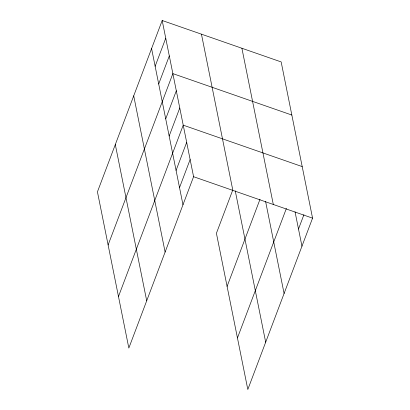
<?xml version="1.0" encoding="UTF-8"?>
<svg xmlns="http://www.w3.org/2000/svg" width="410" height="410" viewBox="0 0 410 410"><rect width="100%" height="100%" fill="white"/><g stroke="black" fill="none" stroke-linecap="round" stroke-linejoin="round"><path stroke-width="0.61" d="M162.186 20.5L97.436 191.854L128.837 348.069L193.587 176.715L162.186 20.5L281.163 61.93L312.563 218.146L247.814 389.5L216.413 233.285L232.701 190.189M155.139 66.271L165.748 38.207M158.701 83.978L169.304 55.909M108.112 244.97L172.861 73.615L291.838 115.046M165.712 118.864L176.315 90.794M169.166 136.048L179.77 107.979M118.475 296.517L183.224 125.163L302.201 166.593M176.074 170.416L186.678 142.347M179.524 187.601L190.132 159.531M227.089 286.395L259.996 199.306M237.451 337.948L286.39 208.429M298.5 229.031L303.918 214.696M193.587 176.715L312.563 218.146M295.046 211.847L301.955 246.215M241.9 48.257L273.301 204.472M265.588 201.443L284.089 293.498M235.263 190.886L265.68 342.217M201.448 34.173L232.849 190.389M151.582 48.57L182.978 204.785M133.716 95.853L165.112 252.068M115.307 144.571L146.703 300.786"/></g></svg>
